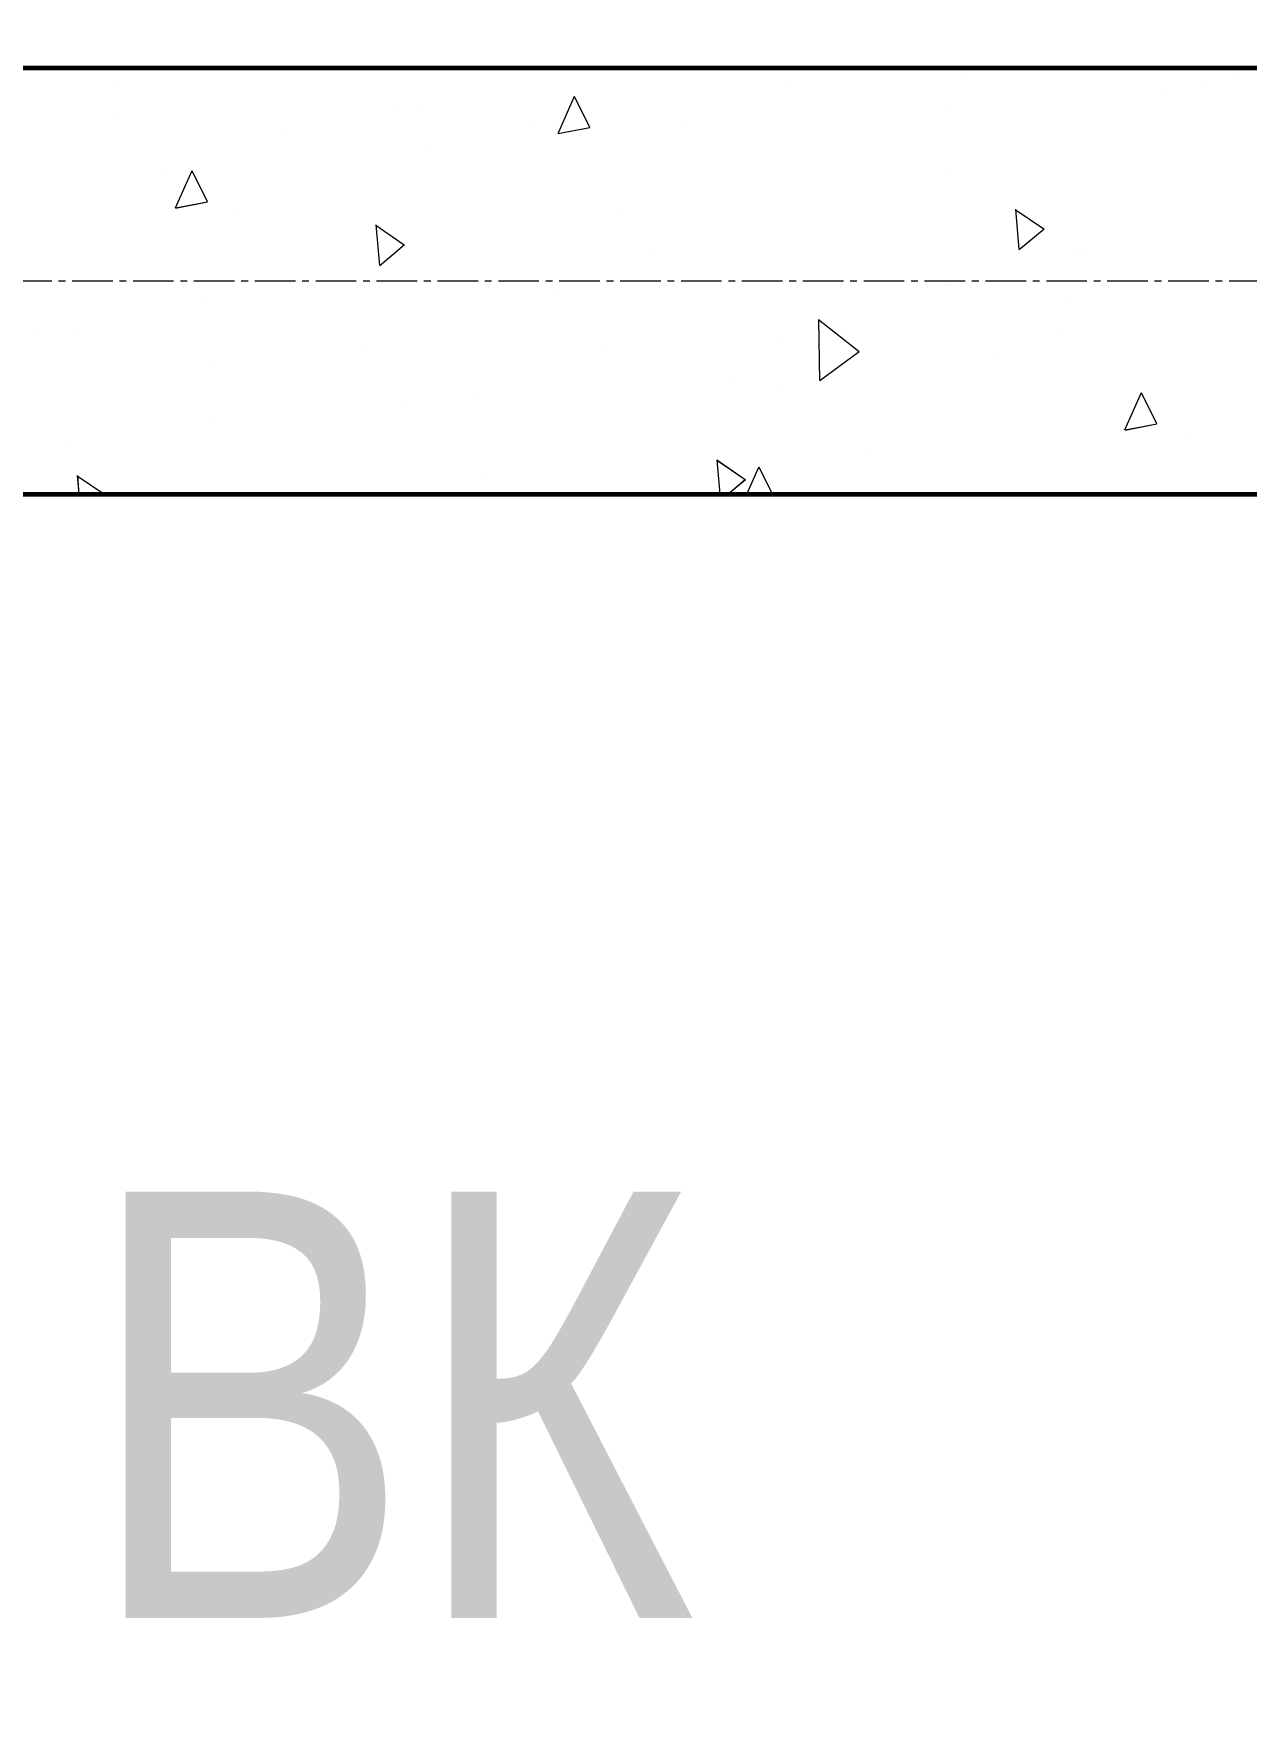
# Model space of a CAD drawing. Header units: millimetres. Extents: x 470010 to 1231400, y -134005 to 421770.
# Drawn here: x 673216 to 673785, y -58286 to -57495 of the extents above; entities that cross this region are included whole.
import ezdxf
from ezdxf.enums import TextEntityAlignment as Align

# ---------------------------------------------------------------- set-up
doc = ezdxf.new("R2010")
doc.units = ezdxf.units.MM
doc.linetypes.add('CENTER2', pattern=[28.575, 19.05, -3.175, 3.175, -3.175])
doc.layers.get('Defpoints').update_dxf_attribs({"color": 140})
for name, color, linetype, lineweight in [('0) шп потолок', 3, 'Continuous', 60), ('АР_Стены ПЕНОблок', 52, 'Continuous', 20), ('АР_Штриховка', 8, 'Continuous', 0), ('ВК_Шахты', 5, 'Continuous', 9)]:
    doc.layers.add(name, color=color, linetype=linetype, lineweight=lineweight)
doc.layers.add('РД_Оси_100', color=7, linetype='Continuous', lineweight=0, true_color=0x525252)
doc.styles.add('style1', font='ARIALN.TTF')

# ---------------------------------------------------------------- blocks, each defined once
blk = doc.blocks.new('СОШ_2200_АР_ОСИ_М100_28.05.24')
at = {"layer": 'РД_Оси_100', "color": 251, "linetype": 'CENTER2', "true_color": 0x636466}
blk.add_line((29555, 36000), (-5954.958, 36000), dxfattribs=at)
blk = doc.blocks.new('A$C9108343f')
at = {"layer": '0) шп потолок'}
for points in [[(14844.96, 43275.16), (14844.96, 51955), (7274.95, 51955), (7274.95, 42855), (13824.96, 42855)], [(13624.96, 33565), (7274.96, 33565), (7274.96, 42655), (14854.96, 42655), (14854.96, 33985)]]:
    blk.add_lwpolyline(points, dxfattribs=at)
at = {"layer": 'АР_Стены ПЕНОблок', "color": 18, "linetype": 'Continuous', "lineweight": 20, "true_color": 0x000000}
for p, q in [((14844.95, 42855.16), (7274.95, 42855)), ((7274.96, 42655), (14844.96, 42655.16))]:
    blk.add_line(p, q, dxfattribs=at)
at = {"layer": 'АР_Штриховка', "color": 18, "linetype": 'Continuous', "lineweight": 0, "true_color": 0x000000}
for p, q in [((7536.21, 42848.45), (7536.21, 42848.45)), ((7853.12, 42846.17), (7853.12, 42846.17)), ((7935.59, 42849.77), (7935.59, 42849.77)), ((8047.27, 42847.35), (8047.27, 42847.35)), ((8062.85, 42852.41), (8062.85, 42852.41)), ((7666.61, 42838.03), (7666.61, 42838.03)), ((7743.85, 42824.29), (7751.6, 42841.7)), ((7758.86, 42827.09), (7751.64, 42841.58)), ((8028.1, 42845.31), (8028.1, 42845.31)), ((7535.16, 42832.29), (7535.16, 42832.29)), ((7677.95, 42837.36), (7677.95, 42837.36)), ((7925.57, 42837.58), (7925.57, 42837.58)), ((7615.95, 42823.62), (7615.95, 42823.62)), ((7730.99, 42829.37), (7730.99, 42829.37)), ((7743.9, 42824.18), (7758.86, 42827.09)), ((7803.49, 42827.3), (7803.49, 42827.3)), ((7681.79, 42817.53), (7681.79, 42817.53)), ((7559.7, 42807.25), (7559.7, 42807.25)), ((7564.33, 42789.4), (7572.08, 42806.8)), ((7579.34, 42792.19), (7572.12, 42806.69)), ((7925.42, 42807.64), (7925.42, 42807.64)), ((7564.38, 42789.28), (7579.34, 42792.19)), ((7593.82, 42786.48), (7593.82, 42786.48)), ((7771.45, 42788.41), (7771.45, 42788.41)), ((7971.79, 42779.28), (7958.45, 42788.46)), ((7960.29, 42769.75), (7958.63, 42788.73)), ((7671.68, 42771.9), (7658.34, 42781.08)), ((7660.18, 42762.37), (7658.52, 42781.35)), ((7960.3, 42769.74), (7971.97, 42779.54)), ((7660.18, 42762.37), (7671.86, 42772.16)), ((7788.6, 42767.39), (7788.6, 42767.39)), ((7988.21, 42770.37), (7988.21, 42770.37)), ((7990.17, 42767.23), (7990.17, 42767.23)), ((7928.18, 42753.49), (7928.18, 42753.49)), ((7578.02, 42745.53), (7578.02, 42745.53)), ((7744.42, 42750.33), (7744.42, 42750.33)), ((7983.03, 42745.66), (7983.03, 42745.66)), ((7885.19, 42721.81), (7866.15, 42736.88)), ((7866.78, 42708.37), (7866.19, 42736.94)), ((7500.63, 42730.28), (7500.63, 42730.28)), ((7516.03, 42731.79), (7516.03, 42731.79)), ((7848.83, 42727.05), (7848.83, 42727.05)), ((7980.28, 42732.79), (7980.28, 42732.79)), ((7651.42, 42724.5), (7651.42, 42724.5)), ((7766.36, 42723.45), (7766.36, 42723.45)), ((7866.67, 42708.41), (7885.12, 42721.9)), ((7949.16, 42719.49), (7949.16, 42719.49)), ((7579.85, 42715.31), (7579.85, 42715.31)), ((7827.08, 42709.22), (7827.08, 42709.22)), ((7846.2, 42705.42), (7846.2, 42705.42)), ((7671.52, 42696.59), (7671.52, 42696.59)), ((7705.38, 42699.44), (7705.38, 42699.44)), ((8009.91, 42685.25), (8017.66, 42702.65)), ((8024.92, 42688.04), (8017.7, 42702.54)), ((7583.29, 42689.17), (7583.29, 42689.17)), ((8009.96, 42685.13), (8024.92, 42688.04)), ((7514, 42679.73), (7514, 42679.73)), ((8040.63, 42683.69), (8040.63, 42683.69)), ((7890.24, 42675.41), (7890.24, 42675.41)), ((7519.19, 42655.01), (7518.42, 42663.8)), ((7831.69, 42661.72), (7818.36, 42670.9)), ((7819.95, 42655.01), (7818.54, 42671.17)), ((7832.47, 42655.01), (7838.14, 42667.75)), ((7844.47, 42655.01), (7838.18, 42667.64)), ((7530.63, 42655.01), (7518.25, 42663.53)), ((7709.03, 42662.53), (7709.03, 42662.53)), ((7823.56, 42655.01), (7831.88, 42661.99)), ((7828.25, 42661.66), (7828.25, 42661.66))]:
    blk.add_line(p, q, dxfattribs=at)
at = {"layer": 'РД_Оси_100'}
blk.add_blockref('СОШ_2200_АР_ОСИ_М100_28.05.24', (7154.96, 6755), dxfattribs=at)
at = {"layer": 'Defpoints', "color": 18, "true_color": 0x000000, "style": 'style1'}
for p in [(143949.34, 316089.12), (143974.98, 281639.5), (143890.4, 273244.71), (143839.99, 264276.81), (143967.75, 254892.38), (12251.96, 104178.14), (12382.58, 96023.14)]:
    blk.add_attdef('АР-ПОМЕЩЕНИЕ:НАИМЕНОВАНИЕ', text='', height=100, dxfattribs=at).set_placement(p, align=Align.MIDDLE)
at = {"layer": 'Defpoints', "color": 18, "true_color": 0x000000, "style": 'style1', "flags": 8}
for p in [(143951.3, 279099.09), (143848.34, 269251.11), (143875.33, 260094.25), (144049.74, 250824.7), (163419.28, 238153.36), (155897.46, 237965.97), (183037.2, 237965.97), (143342.94, 237876.19)]:
    blk.add_attdef('АР-ПОМЕЩЕНИЕ:НАИМЕНОВАНИЕ', text='', height=100, dxfattribs=at).set_placement(p, align=Align.MIDDLE)
at = {"layer": 'ВК_Шахты', "color": 18, "true_color": 0x000000, "style": 'style1'}
blk.add_text('ВК', height=200, dxfattribs=at).set_placement((7522.17, 42127.85))

msp = doc.modelspace()

# ---------------------------------------------------------------- linework, layer by layer
at = {"layer": '0) шп потолок'}
for points in [[(680563.57, -57091.084), (680563.57, -48411.242), (672993.566, -48411.242), (672993.566, -57511.242), (679543.57, -57511.242)], [(679343.57, -66801.242), (672993.57, -66801.242), (672993.57, -57711.242), (680573.57, -57711.242), (680573.57, -66381.242)]]:
    msp.add_lwpolyline(points, dxfattribs=at)
at = {"layer": 'АР_Стены ПЕНОблок', "color": 18, "linetype": 'Continuous', "lineweight": 20, "true_color": 0x000000}
for p, q in [((680563.566, -57511.084), (672993.566, -57511.242)), ((672993.57, -57711.242), (680563.57, -57711.084))]:
    msp.add_line(p, q, dxfattribs=at)
at = {"layer": 'АР_Штриховка', "color": 18, "linetype": 'Continuous', "lineweight": 0, "true_color": 0x000000}
for p, q in [((673462.466, -57541.949), (673470.215, -57524.546)), ((673477.468, -57539.154), (673470.256, -57524.659)), ((673462.509, -57542.062), (673477.469, -57539.155)), ((673282.946, -57576.844), (673290.695, -57559.441)), ((673297.948, -57574.049), (673290.736, -57559.554)), ((673282.989, -57576.958), (673297.949, -57574.05)), ((673690.401, -57586.966), (673677.066, -57577.784)), ((673678.903, -57596.492), (673677.243, -57577.515)), ((673390.289, -57594.341), (673376.954, -57585.16)), ((673378.79, -57603.869), (673377.13, -57584.891)), ((673378.795, -57603.874), (673390.47, -57594.078)), ((673678.908, -57596.498), (673690.583, -57586.702)), ((673603.8, -57644.431), (673584.758, -57629.358)), ((673585.391, -57657.875), (673584.8, -57629.306)), ((673585.282, -57657.836), (673603.733, -57644.34)), ((673728.526, -57680.995), (673736.275, -57663.592)), ((673743.528, -57678.2), (673736.316, -57663.705)), ((673728.569, -57681.109), (673743.529, -57678.201)), ((673550.307, -57704.519), (673536.972, -57695.337)), ((673538.562, -57711.231), (673537.148, -57695.068)), ((673249.239, -57711.237), (673236.859, -57702.713)), ((673237.805, -57711.237), (673237.035, -57702.445)), ((673542.175, -57711.231), (673550.488, -57704.255)), ((673551.081, -57711.23), (673556.755, -57698.488)), ((673563.08, -57711.23), (673556.796, -57698.6))]:
    msp.add_line(p, q, dxfattribs=at)

# ---------------------------------------------------------------- block references
msp.add_blockref('A$C9108343f', (665718.612, -100366.242))
at = {"layer": 'РД_Оси_100'}
msp.add_blockref('СОШ_2200_АР_ОСИ_М100_28.05.24', (672873.57, -93611.242), dxfattribs=at)

# ---------------------------------------------------------------- texts
at = {"layer": 'ВК_Шахты', "color": 18, "true_color": 0x000000, "style": 'style1'}
msp.add_text('ВК', height=200, dxfattribs=at).set_placement((673240.784, -58238.389))

doc.saveas('drawing.dxf')
